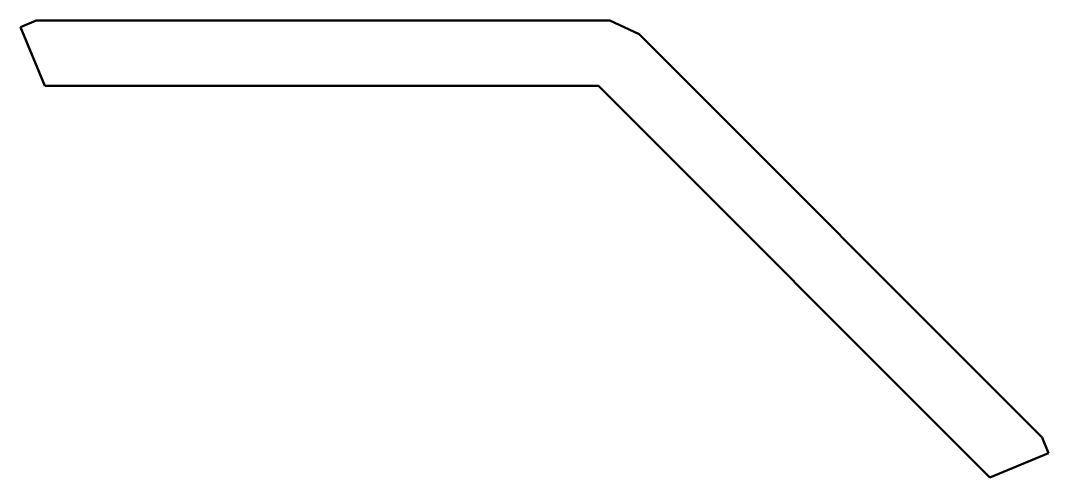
# Model space of a CAD drawing. Header units: millimetres. Extents: x 100 to 494, y 122 to 298.
import ezdxf

# ---------------------------------------------------------------- set-up
doc = ezdxf.new("R2010")
doc.units = ezdxf.units.MM
doc.header["$LTSCALE"] = 2
doc.layers.add('Visible (ISO)', color=7, linetype='Continuous', lineweight=50)

msp = doc.modelspace()

# ---------------------------------------------------------------- linework, layer by layer
at = {"layer": 'Visible (ISO)'}
for p, q in [((99.7, 295.15), (105.67, 297.63)), ((105.67, 297.63), (325.88, 297.63)), ((325.88, 297.63), (337.12, 292.38)), ((109.03, 272.63), (99.7, 295.15)), ((337.12, 292.38), (491.83, 137.68)), ((321.52, 272.63), (109.03, 272.63)), ((471.78, 122.37), (321.52, 272.63)), ((491.83, 137.68), (494.3, 131.7)), ((494.3, 131.7), (471.78, 122.37))]:
    msp.add_line(p, q, dxfattribs=at)

doc.saveas('drawing.dxf')
